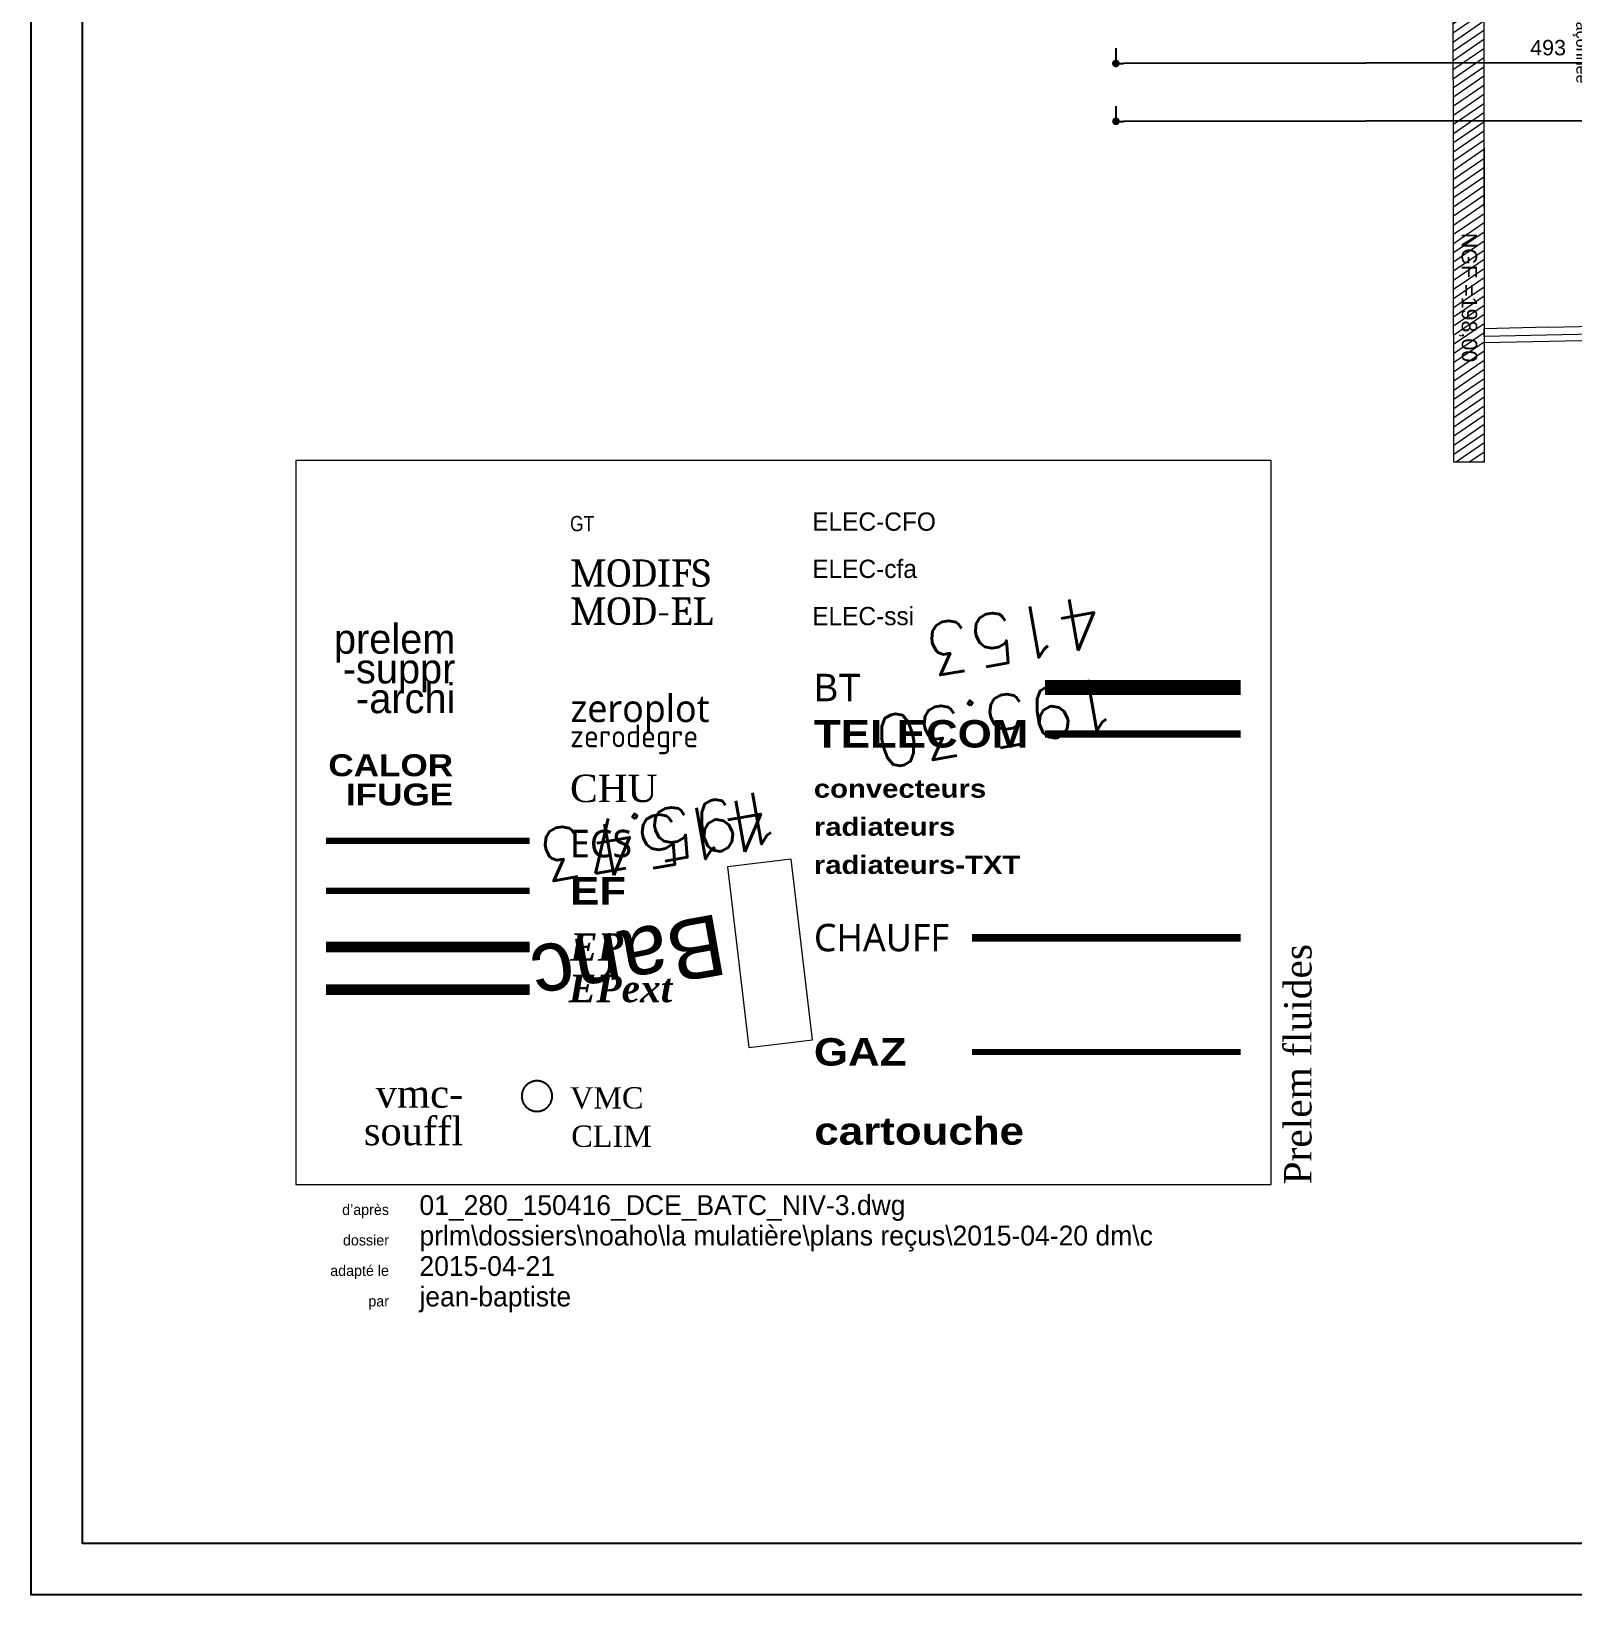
# Model space of a CAD drawing. Header units: centimetres. Extents: x 39595 to 63691, y -25920 to -14518.
# Drawn here: x 54627 to 55638, y -25920 to -24894 of the extents above; entities that cross this region are included whole.
import ezdxf
from ezdxf.enums import TextEntityAlignment as Align

# ---------------------------------------------------------------- set-up
doc = ezdxf.new("R2010")
doc.units = ezdxf.units.CM
doc.header["$LTSCALE"] = 50.8
doc.header["$PDMODE"] = 1
doc.header["$PDSIZE"] = -2
for name, pattern in [('prelem_vmc', [0.222222, 0.111111, -0.111111]), ('prlm_chauff', [0.732283, 0.590551, -0.051181, 0.03937, -0.051181]), ('prlm_ef', [0.165, 0.1, -0.065]), ('prlm_ep', [1.968504, 0.984252, -0.19685, 0.19685, -0.19685, 0.19685, -0.19685]), ('prlm_eu-4', [1.574803, 0.984252, -0.19685, 0.19685, -0.19685]), ('prlm_gaz', [36, 24, -3, 0, -3, 0, -3, 0, -3]), ('prlm_vmc', [0.282222, 0.141111, -0.141111])]:
    doc.linetypes.add(name, pattern=pattern)
for name, color, linetype in [('3-BAT C-Niveau-3', 7, 'Continuous'), ('Fond topo - MOB_TXT', 252, 'Continuous'), ('Fond topo - Z_500', 252, 'Continuous'), ('prlm-CALORIFUGE', 114, 'Continuous'), ('prlm-CHAUFF', 4, 'Continuous'), ('prlm-CHAUFF-CONV', 1, 'Continuous'), ('prlm-CHAUFF-RAD', 4, 'Continuous'), ('prlm-CHAUFF-RADTXT', 4, 'Continuous'), ('prlm-CLIM', 142, 'Continuous'), ('prlm-EAU-CHU', 42, 'Continuous'), ('prlm-EAU-ECS', 234, 'Continuous'), ('prlm-EAU-EF', 161, 'Continuous'), ('prlm-EAU-EP', 141, 'Continuous'), ('prlm-EAU-EPEXT', 145, 'Continuous'), ('prlm-GAZ', 2, 'Continuous'), ('prlm-GT', 242, 'Continuous'), ('prlm-MOD', 64, 'Continuous'), ('prlm-VMC', 62, 'Continuous'), ('prlm-VMC-SOUFFL', 62, 'Continuous')]:
    doc.layers.add(name, color=color, linetype=linetype)
for name, color, linetype, lineweight in [('Fond topo - MOB', 252, 'Continuous', 20), ('Fond topo - P', 252, 'Continuous', 25), ('prlm-ELEC-BT', 1, 'Continuous', 25), ('prlm-ELEC-CFA', 1, 'Continuous', 25), ('prlm-ELEC-CFO', 1, 'Continuous', 25), ('prlm-ELEC-SSI', 6, 'Continuous', 25), ('prlm-MOD-EL', 1, 'Continuous', 25), ('prlm-TELECOM', 3, 'Continuous', 25), ('prlm-ZCARTOUCHE', 250, 'Continuous', 25)]:
    doc.layers.add(name, color=color, linetype=linetype, lineweight=lineweight)
for name, color, linetype, plot in [('Fond topo - N', 252, 'Continuous', False), ('Fond topo - NCACHE', 252, 'Continuous', False), ('Fond topo - ZCACHE', 252, 'Continuous', False), ('prlm-SUPPR-ARCHI', 222, 'Continuous', False), ('prlm-ZERODEGRE', 127, 'Continuous', False), ('prlm-ZEROPLOT', 254, 'Continuous', False)]:
    doc.layers.add(name, color=color, linetype=linetype, plot=plot)
doc.styles.add('2000_ARIAL', font='arial.ttf', dxfattribs={"height": 0.4})
doc.styles.add('Helvetica', font='arial.ttf')
doc.styles.add('prlm-chauff', font='trebucbi.ttf', dxfattribs={"height": 18})
doc.styles.add('prlm-chauff-rad', font='ariblk.ttf', dxfattribs={"height": 12})
doc.styles.add('prlm-eau-ecs', font='trebucbi.ttf', dxfattribs={"height": 18})
doc.styles.add('prlm-eau-ef', font='ariblk.ttf', dxfattribs={"height": 18})
doc.styles.add('prlm-eau-ep', font='timesbi.ttf', dxfattribs={"height": 18})
doc.styles.add('prlm-eau-euev', font='pala.ttf', dxfattribs={"height": 18})
doc.styles.add('prlm-elec-cfa', font='comic.ttf', dxfattribs={"height": 12})
doc.styles.add('prlm-elec-cfo', font='comic.ttf', dxfattribs={"height": 12})
doc.styles.add('prlm-elec-ssi', font='comic.ttf', dxfattribs={"height": 12})
doc.styles.add('prlm-heavy', font='ariblk.ttf', dxfattribs={"height": 18})
doc.styles.add('prlm-isocp', font='isocp.shx', dxfattribs={"height": 15})
doc.styles.add('prlm-mod', font='cambriaz.ttf', dxfattribs={"height": 18})
doc.styles.add('prlm-narrow', font='swissc.ttf', dxfattribs={"height": 10})
doc.styles.add('prlm-palatino', font='pala.ttf', dxfattribs={"height": 15})
doc.styles.add('prlm-trebuchet', font='trebuc.ttf', dxfattribs={"height": 15})
doc.styles.add('prlm-vmc', font='pala.ttf', dxfattribs={"height": 14})
doc.styles.add('SIMPLEX', font='simplex_.ttf', dxfattribs={"height": 1.25})
doc.dimstyles.new('IS', dxfattribs={"dimtxt": 10.08724, "dimasz": 5.007446, "dimexe": 2, "dimexo": 10, "dimgap": 3, "dimtad": 1, "dimdec": 1, "dimtxsty": 'Helvetica', "dimblk": 'DOT', "dimblk1": 'DOT', "dimblk2": 'DOT', "dimcen": 0, "dimdle": 10, "dimazin": 0, "dimtfac": 0.8, "dimtdec": 1, "dimtix": 1, "dimtmove": 0, "dimatfit": 0, "dimldrblk": 'VW_FILLEDARROW-1', "dimfxl": 1, "dimfrac": 2, "dimtolj": 1, "dimarcsym": 0})

# ---------------------------------------------------------------- blocks, each defined once
blk = doc.blocks.new('_DOT')
at = {"color": 0, "linetype": 'ByBlock', "lineweight": -2}
blk.add_line((-0.5, 0), (-1, 0), dxfattribs=at)
at = {"color": 0, "linetype": 'ByBlock', "const_width": 0.5}
blk.add_lwpolyline([(-0.25, 0, 1), (0.25, 0, 1)], format="xyb", close=True, dxfattribs=at)
blk = doc.blocks.new('*D38')
at = {"layer": '3-BAT C-Niveau-3', "color": 0, "linetype": 'Continuous', "lineweight": -2, "transparency": 16777216}
for p, q in [((55338.6, -24943.3), (55338.6, -24955.3)), ((56295.6, -24942.4), (56295.6, -24954.4)), ((56290.6, -24952.4), (55343.6, -24953.3))]:
    blk.add_line(p, q, dxfattribs=at)
at = {"layer": 'Defpoints', "color": 0, "linetype": 'Continuous', "transparency": 16777216}
for p in [(55338.5, -24832.8), (56295.5, -24841.9), (55338.6, -24953.3)]:
    blk.add_point(p, dxfattribs=at)
at = {"layer": '3-BAT C-Niveau-3', "color": 0, "linetype": 'Continuous', "lineweight": -2, "transparency": 16777216, "xscale": 5.007446289062499, "yscale": 5.007446289062499, "zscale": 5.007446289062499}
for p, rotation in [((55338.6, -24953.3), 180.0531004058566), ((56295.6, -24952.4), 0.05310040585661646)]:
    blk.add_blockref('_DOT', p, dxfattribs=dict(at, rotation=rotation))
at = {"layer": '3-BAT C-Niveau-3', "color": 0, "linetype": 'Continuous', "lineweight": 5, "transparency": 16777216, "insert": (55817.1, -24944.8), "char_height": 10.09, "attachment_point": 5, "rotation": 0.0531, "style": 'Helvetica'}
blk.add_mtext('\\A1;957', dxfattribs=at)
blk = doc.blocks.new('VW_FILLEDARROW-1')
at = {"color": 0, "linetype": 'Continuous', "lineweight": 5, "flags": 128}
blk.add_lwpolyline([(-2, 0.54), (0, 0), (-2, -0.54)], close=True, dxfattribs=at)
blk = doc.blocks.new('*D160')
at = {"layer": '3-BAT C-Niveau-3', "color": 0, "linetype": 'Continuous', "lineweight": -2, "transparency": 16777216}
for p, q in [((55338.5, -24905.3), (55338.5, -24917.3)), ((55831.2, -24904.8), (55831.2, -24916.8)), ((55826.2, -24914.8), (55343.5, -24915.3))]:
    blk.add_line(p, q, dxfattribs=at)
at = {"layer": 'Defpoints', "color": 0, "linetype": 'Continuous', "transparency": 16777216}
for p in [(55338.4, -24827.8), (55831.2, -24838.6), (55338.5, -24915.3)]:
    blk.add_point(p, dxfattribs=at)
at = {"layer": '3-BAT C-Niveau-3', "color": 0, "linetype": 'Continuous', "lineweight": -2, "transparency": 16777216, "xscale": 5.007446289062499, "yscale": 5.007446289062499, "zscale": 5.007446289062499}
for p, rotation in [((55338.5, -24915.3), 180.0531004058566), ((55831.2, -24914.8), 0.05310040585661646)]:
    blk.add_blockref('_DOT', p, dxfattribs=dict(at, rotation=rotation))
at = {"layer": '3-BAT C-Niveau-3', "color": 0, "linetype": 'Continuous', "lineweight": 5, "transparency": 16777216, "insert": (55622.1, -24905), "char_height": 10.09, "attachment_point": 5, "rotation": 0.0531, "style": 'Helvetica'}
blk.add_mtext('\\A1;493', dxfattribs=at)
blk = doc.blocks.new('MTC 125-H3')
at = {"color": 8, "linetype": 'prlm_eu-4', "lineweight": 18, "true_color": 0x808080}
for q in [(0, 25.6), (0, 19.7)]:
    blk.add_line((0, -23.6), q, dxfattribs=at)
at = {"color": 7, "linetype": 'Continuous', "lineweight": 18, "flags": 128}
blk.add_lwpolyline([(3.1, 42.2), (-3.1, 42.2), (-5.6, 42.2), (0, 29.7), (5.6, 42.2)], close=True, dxfattribs=at)
at = {"color": 7, "linetype": 'Continuous', "lineweight": 13, "flags": 128}
blk.add_lwpolyline([(-26.8, 18), (26.8, 18), (26.8, -18), (-26.8, -18)], close=True, dxfattribs=at)
at = {"color": 1, "linetype": 'prelem_vmc', "lineweight": 13, "flags": 128}
blk.add_lwpolyline([(-26.8, 18), (26.8, 18), (26.8, -18), (-26.8, -18)], close=True, dxfattribs=at)
at = {"color": 7, "insert": (-9.5, 77.8), "char_height": 7.565, "attachment_point": 2, "rotation": 90, "line_spacing_factor": 0.834288, "style": 'Helvetica'}
blk.add_mtext("Entrée d'air\\P maçonnée", dxfattribs=at)
blk = doc.blocks.new('xi.PLAYERS')
at = {"color": 0, "lineweight": 5}
blk.add_lwpolyline([(-320, -237.5), (320, -237.5), (320, 237.5), (-320, 237.5)], close=True, dxfattribs=at)
at = {"layer": 'prlm-CHAUFF', "linetype": 'prlm_chauff', "ltscale": 50, "const_width": 5, "flags": 128}
blk.add_lwpolyline([(123.7, -75.6), (300.1, -75.6)], dxfattribs=at)
at = {"layer": 'prlm-EAU-ECS', "linetype": 'prlm_ef', "ltscale": 100, "const_width": 4, "flags": 128}
blk.add_lwpolyline([(-300, -12), (-166.5, -12)], dxfattribs=at)
at = {"layer": 'prlm-EAU-EF', "linetype": 'prlm_ef', "ltscale": 100, "const_width": 4, "flags": 128}
blk.add_lwpolyline([(-300, -44.8), (-166.5, -44.8)], dxfattribs=at)
at = {"layer": 'prlm-EAU-EP', "linetype": 'prlm_ep', "ltscale": 20, "const_width": 7, "flags": 128}
blk.add_lwpolyline([(-300, -81.7), (-166.5, -81.7)], dxfattribs=at)
at = {"layer": 'prlm-EAU-EPEXT', "linetype": 'prlm_ep', "ltscale": 20, "const_width": 7, "flags": 128}
blk.add_lwpolyline([(-300, -109.6), (-166.5, -109.6)], dxfattribs=at)
at = {"layer": 'prlm-ELEC-BT', "linetype": 'prlm_ef', "ltscale": 100, "const_width": 10, "flags": 128}
blk.add_lwpolyline([(171.6, 88.6), (300.1, 88.6)], dxfattribs=at)
at = {"layer": 'prlm-GAZ', "linetype": 'prlm_gaz', "ltscale": 0.8, "const_width": 4}
blk.add_lwpolyline([(123.7, -150.6), (300.1, -150.6)], dxfattribs=at)
at = {"layer": 'prlm-TELECOM', "linetype": 'prlm_ef', "ltscale": 300, "const_width": 5, "flags": 128}
blk.add_lwpolyline([(171.6, 58.1), (300.1, 58.1)], dxfattribs=at)
at = {"layer": 'prlm-VMC', "linetype": 'prlm_vmc', "ltscale": 25}
blk.add_lwpolyline([(-171.7, -179.5, -1), (-151.7, -179.5, -1)], format="xyb", close=True, dxfattribs=at)
at = {"color": 0, "insert": (337.6, -237.5), "char_height": 18, "width": 224.934, "attachment_point": 4, "rotation": 90, "style": 'prlm-palatino'}
blk.add_mtext('Prelem fluides', dxfattribs=at)
at = {"color": 7, "flags": 8}
for tag, p in [('XAD:DWG', (-238.8, -257.5)), ('XAD:PATH', (-238.8, -277.5)), ('XAD:IDATE', (-238.8, -297.5)), ('XAD:UID', (-238.8, -317.5))]:
    blk.add_attdef(tag, p, '', height=13, dxfattribs=at)
at = {"color": 0, "flags": 8}
for tag, p in [('XAD:DWG--', (-258.8, -257.5)), ('XAD:PATH--', (-258.8, -277.5)), ('XAD:IDATE--', (-258.8, -297.5)), ('XAD:UID--', (-258.8, -317.5))]:
    blk.add_attdef(tag, text='', height=7, dxfattribs=at).set_placement(p, align=Align.RIGHT)
at = {"layer": 'prlm-CALORIFUGE', "insert": (-216.7, 27.9), "char_height": 14.4, "width": 80.113, "attachment_point": 6, "line_spacing_factor": 0.8, "style": 'prlm-heavy'}
blk.add_mtext('CALOR\\PIFUGE', dxfattribs=at)
at = {"layer": 'prlm-CHAUFF', "insert": (20, -75.6), "char_height": 18, "width": 150, "attachment_point": 4, "line_spacing_factor": 0.8, "style": 'prlm-chauff'}
blk.add_mtext('CHAUFF', dxfattribs=at)
at = {"layer": 'prlm-CHAUFF-CONV', "insert": (20, 22.2), "char_height": 12, "width": 150, "attachment_point": 4, "line_spacing_factor": 0.8, "style": 'prlm-chauff-rad'}
blk.add_mtext('convecteurs', dxfattribs=at)
at = {"layer": 'prlm-CHAUFF-RAD', "insert": (20, -2.8), "char_height": 12, "width": 150, "attachment_point": 4, "line_spacing_factor": 0.8, "style": 'prlm-chauff-rad'}
blk.add_mtext('radiateurs', dxfattribs=at)
at = {"layer": 'prlm-CHAUFF-RADTXT', "insert": (20, -27.8), "char_height": 12, "width": 150, "attachment_point": 4, "line_spacing_factor": 0.8, "style": 'prlm-chauff-rad'}
blk.add_mtext('radiateurs-TXT', dxfattribs=at)
at = {"layer": 'prlm-CLIM', "insert": (-139.2, -205.9), "char_height": 14, "width": 150, "attachment_point": 4, "line_spacing_factor": 0.8, "style": 'prlm-vmc'}
blk.add_mtext('CLIM', dxfattribs=at)
at = {"layer": 'prlm-EAU-CHU', "insert": (-140, 22.3), "char_height": 18, "width": 150, "attachment_point": 4, "line_spacing_factor": 0.8, "style": 'prlm-eau-euev'}
blk.add_mtext('CHU', dxfattribs=at)
at = {"layer": 'prlm-EAU-ECS', "insert": (-140, -13.9), "char_height": 18, "width": 51.321, "attachment_point": 4, "line_spacing_factor": 0.8, "style": 'prlm-eau-ecs'}
blk.add_mtext('ECS', dxfattribs=at)
at = {"layer": 'prlm-EAU-EF', "insert": (-140, -44.8), "char_height": 18, "width": 150, "attachment_point": 4, "line_spacing_factor": 0.8, "style": 'prlm-eau-ef'}
blk.add_mtext('EF', dxfattribs=at)
at = {"layer": 'prlm-EAU-EP', "insert": (-140, -81.7), "char_height": 18, "width": 150, "attachment_point": 4, "line_spacing_factor": 0.8, "style": 'prlm-eau-ep'}
blk.add_mtext('EP', dxfattribs=at)
at = {"layer": 'prlm-EAU-EPEXT', "insert": (-140.9, -109), "char_height": 18, "width": 79.558, "attachment_point": 4, "line_spacing_factor": 0.8, "style": 'prlm-eau-ep'}
blk.add_mtext('EPext', dxfattribs=at)
at = {"layer": 'prlm-ELEC-BT', "insert": (20, 88.6), "char_height": 18, "width": 48.274, "attachment_point": 4, "line_spacing_factor": 0.8, "style": 'prlm-elec-cfo'}
blk.add_mtext('BT', dxfattribs=at)
at = {"layer": 'prlm-ELEC-CFA', "insert": (18.9, 166.4), "char_height": 12, "width": 103.74, "attachment_point": 4, "line_spacing_factor": 0.8, "style": 'prlm-elec-cfa'}
blk.add_mtext('ELEC-cfa', dxfattribs=at)
at = {"layer": 'prlm-ELEC-CFO', "insert": (18.9, 197.4), "char_height": 12, "width": 103.74, "attachment_point": 4, "line_spacing_factor": 0.8, "style": 'prlm-elec-cfo'}
blk.add_mtext('ELEC-CFO', dxfattribs=at)
at = {"layer": 'prlm-ELEC-SSI', "insert": (18.9, 135.4), "char_height": 12, "width": 103.74, "attachment_point": 4, "line_spacing_factor": 0.8, "style": 'prlm-elec-ssi'}
blk.add_mtext('ELEC-ssi', dxfattribs=at)
at = {"layer": 'prlm-GAZ', "insert": (20, -150.6), "char_height": 18, "width": 150, "attachment_point": 4, "line_spacing_factor": 0.8, "style": 'prlm-heavy'}
blk.add_mtext('GAZ', dxfattribs=at)
at = {"layer": 'prlm-GT', "insert": (-140, 196.1), "char_height": 10, "width": 51.238, "attachment_point": 4, "line_spacing_factor": 0.8, "style": 'prlm-narrow'}
blk.add_mtext('GT', dxfattribs=at)
at = {"layer": 'prlm-MOD', "insert": (-140, 163.6), "char_height": 18, "width": 150, "attachment_point": 4, "line_spacing_factor": 0.8, "style": 'prlm-mod'}
blk.add_mtext('MODIFS', dxfattribs=at)
at = {"layer": 'prlm-MOD-EL', "insert": (-140, 138.6), "char_height": 18, "width": 150, "attachment_point": 4, "line_spacing_factor": 0.8, "style": 'prlm-mod'}
blk.add_mtext('MOD-EL', dxfattribs=at)
at = {"layer": 'prlm-SUPPR-ARCHI', "insert": (-215.2, 100.9), "char_height": 19.5, "width": 85.303, "attachment_point": 6, "line_spacing_factor": 0.6}
blk.add_mtext('prelem -suppr -archi', dxfattribs=at)
at = {"layer": 'prlm-TELECOM', "insert": (20, 58.1), "char_height": 18, "width": 150, "attachment_point": 4, "line_spacing_factor": 0.8, "style": 'prlm-heavy'}
blk.add_mtext('TELECOM', dxfattribs=at)
at = {"layer": 'prlm-VMC', "insert": (-140, -180.8), "char_height": 14, "width": 60.416, "attachment_point": 4, "line_spacing_factor": 0.8, "style": 'prlm-vmc'}
blk.add_mtext('VMC', dxfattribs=at)
at = {"layer": 'prlm-VMC-SOUFFL', "insert": (-210.1, -190.3), "char_height": 18.48, "width": 68.329, "attachment_point": 6, "line_spacing_factor": 0.8, "style": 'prlm-vmc'}
blk.add_mtext('vmc-\\Psouffl', dxfattribs=at)
at = {"layer": 'prlm-ZCARTOUCHE', "insert": (20.3, -202.5), "char_height": 18, "width": 150, "attachment_point": 4, "line_spacing_factor": 0.8, "style": 'prlm-heavy'}
blk.add_mtext('cartouche', dxfattribs=at)
at = {"layer": 'prlm-ZERODEGRE', "insert": (-140, 54.6), "char_height": 15, "width": 150, "attachment_point": 4, "line_spacing_factor": 0.8, "style": 'prlm-isocp'}
blk.add_mtext('zerodegre', dxfattribs=at)
at = {"layer": 'prlm-ZEROPLOT', "insert": (-139.7, 71.9), "char_height": 18, "width": 100.437, "attachment_point": 4, "line_spacing_factor": 0.8, "style": 'prlm-trebuchet'}
blk.add_mtext('zeroplot', dxfattribs=at)
blk = doc.blocks.new('PTOPO')
at = {"layer": 'Fond topo - NCACHE', "style": 'SIMPLEX'}
blk.add_attdef('MAT', text='', height=0.34, dxfattribs=at).set_placement((0.1, -0.1), align=Align.TOP_LEFT)
at = {"layer": 'Fond topo - ZCACHE', "style": 'SIMPLEX'}
blk.add_attdef('ALT', (0.1, 0.1), '', height=0.34, dxfattribs=at)

msp = doc.modelspace()

# ---------------------------------------------------------------- hatches: boundary and pattern name
at = {"layer": '3-BAT C-Niveau-3', "linetype": 'Continuous', "lineweight": 5}
h = msp.add_hatch(dxfattribs=at)
h.set_pattern_fill('MURS MACONNERIE-2', angle=-10.6705, style=0, pattern_type=2)
h.set_pattern_definition([(34.329506, (47530.9855, 24544.9045), (-2.3465344, 4.4151757), [])])
h.paths.add_polyline_path([(55560.2, -25177), (55559.9, -24842.6), (55579.9, -24842.5), (55580.2, -25177)])

# ---------------------------------------------------------------- linework, layer by layer
at = {"color": 251, "linetype": 'Continuous', "lineweight": 5, "true_color": 0x555555, "flags": 128}
msp.add_lwpolyline([(56295.5, -24841.9), (55579.9, -24842.6), (55580.2, -25098.4), (55952.8, -25090.8, 0.067436), (56593.1, -24990.8), (56685.5, -24963.3), (56677.4, -24874.2), (56648.6, -24741.7, -0.010276), (56628.3, -24609.4), (56626.6, -24597.3, -0.020142), (56586.9, -24200.8), (56586.6, -24196.2, -0.027808), (56585.3, -24134.3), (56586.6, -24100.3), (56294.8, -24100.6), (56294.9, -24164.8), (56494.9, -24164.6), (56495.4, -24699.6), (56295.4, -24699.8)], format="xyb", close=True, dxfattribs=at)
at = {"layer": '3-BAT C-Niveau-3', "color": 7, "linetype": 'Continuous', "lineweight": 13, "flags": 128}
msp.add_lwpolyline([(55560.2, -25177), (55559.9, -24842.6), (55579.9, -24842.5), (55580.2, -25177)], close=True, dxfattribs=at)
msp.add_lwpolyline([(56683.3, -24869.2), (56691.4, -24958.4), (56598.9, -24985.9), (56598.8, -24986, -0.067141), (55958.8, -25086.3), (55958.6, -25086.3), (55580.2, -25094.4), (55580.2, -25089.2), (55622.1, -25088.2), (55622.1, -25088.4), (55958.6, -25081.2, 0.067177), (56598.9, -24980.9), (56686.1, -24955), (56678.3, -24869.2)], format="xyb", dxfattribs=at)
at = {"layer": 'Fond topo - MOB', "ltscale": 2, "flags": 128}
msp.add_lwpolyline([(55139.5, -25556), (55125.4, -25437.5), (55083.7, -25442.5), (55097.8, -25561)], close=True, dxfattribs=at)
at = {"layer": 'prlm-ZCARTOUCHE'}
for points in [[(54626.9, -22896.3), (57633.1, -22896.3), (57633.1, -25920.1), (54626.9, -25920.1)], [(54660.6, -22929.9), (57599.4, -22929.9), (57599.4, -25886.4), (54660.6, -25886.4)]]:
    msp.add_lwpolyline(points, close=True, dxfattribs=at)

# ---------------------------------------------------------------- block references
msp.add_blockref('xi.PLAYERS', (55120.4, -25413.4)).add_auto_attribs({'XAD:UID': 'jean-baptiste', 'XAD:PATH': 'prlm\\dossiers\\noaho\\la mulatière\\plans reçus\\2015-04-20 dm\\c', 'XAD:DWG': '01_280_150416_DCE_BATC_NIV-3.dwg', 'XAD:IDATE': '2015-04-21', 'XAD:DWG--': 'd’après', 'XAD:PATH--': 'dossier', 'XAD:IDATE--': 'adapté le', 'XAD:UID--': 'par'})
at = {"layer": '3-BAT C-Niveau-3', "color": 7, "rotation": 180.0531004059033}
msp.add_blockref('MTC 125-H3', (55649.1, -24824.5), dxfattribs=at)
at = {"layer": 'Fond topo - P', "ltscale": 2}
ref = msp.add_blockref('PTOPO', (55344, -25305.3), dxfattribs=dict(at, xscale=99.99999999999994, yscale=99.99999999999994, zscale=99.99999999999994, rotation=190.0656205306617))
ref.add_attrib('MAT', '4153', dxfattribs={"layer": 'Fond topo - N', "color": 0, "ltscale": 2, "height": 34, "rotation": 190.0656, "style": 'SIMPLEX'}).set_placement((55332.4, -25297.2), align=Align.TOP_LEFT)
ref.add_attrib('ALT', '195.30', (55335.9, -25316.9), dxfattribs={"layer": 'Fond topo - Z_500', "color": 0, "ltscale": 2, "height": 34, "rotation": 190.0656, "style": 'SIMPLEX'})
ref = msp.add_blockref('PTOPO', (55125.4, -25437.5), dxfattribs=dict(at, xscale=99.99999999999994, yscale=99.99999999999994, zscale=99.99999999999994, rotation=190.0656205306617))
ref.add_attrib('MAT', '4154', dxfattribs={"layer": 'Fond topo - N', "color": 0, "ltscale": 2, "height": 34, "rotation": 190.0656, "style": 'SIMPLEX'}).set_placement((55113.8, -25429.4), align=Align.TOP_LEFT)
ref.add_attrib('ALT', '195.73', (55115.9, -25391.2), dxfattribs={"layer": 'Fond topo - Z_500', "color": 0, "ltscale": 2, "height": 34, "rotation": 190.0656, "style": 'SIMPLEX'})

# ---------------------------------------------------------------- texts
at = {"layer": '3-BAT C-Niveau-3', "color": 18, "true_color": 0x000000, "insert": (55575.5, -25068.9), "char_height": 10.087, "attachment_point": 2, "rotation": 270.0531, "line_spacing_factor": 0.834288, "style": 'Helvetica'}
msp.add_mtext('NGF =198,00\\P', dxfattribs=at)
at = {"layer": 'Fond topo - MOB_TXT', "style": '2000_ARIAL'}
msp.add_text('Banc', height=40, rotation=190.0656, dxfattribs=at).set_placement((55078, -25473.1))

# ---------------------------------------------------------------- dimensions: what is measured, and where the dimension line sits
at = {"layer": '3-BAT C-Niveau-3', "color": 7, "linetype": 'Continuous', "lineweight": 5}
dim = msp.add_linear_dim(base=(55338.5, -24915.3), p1=(55831.2, -24838.6), p2=(55338.4, -24827.8), angle=0.0531, dimstyle='IS', override={"dimtxt": 10.08724, "dimdec": 0, "dimpost": '<>', "dimtxsty": 'Helvetica', "dimtmove": 2}, dxfattribs=at)
dim.commit()
dim.dimension.update_dxf_attribs({"geometry": '*D160', "text_midpoint": (55622.1, -24905), "dimtype": 160})
dim = msp.add_linear_dim(base=(55338.6, -24953.3), p1=(56295.5, -24841.9), p2=(55338.5, -24832.8), angle=0.0531, dimstyle='IS', override={"dimtxt": 10.08724, "dimdec": 0, "dimpost": '<>', "dimtxsty": 'Helvetica', "dimtmove": 2}, dxfattribs=at)
dim.commit()
dim.dimension.update_dxf_attribs({"geometry": '*D38', "text_midpoint": (55817.1, -24944.8)})

doc.saveas('drawing.dxf')
